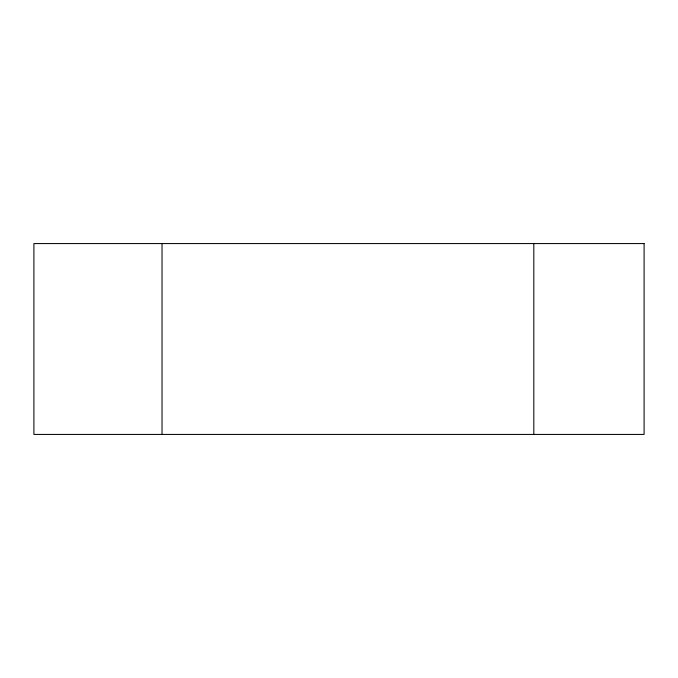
<?xml version="1.0" encoding="UTF-8"?>
<svg xmlns="http://www.w3.org/2000/svg" width="678" height="678" viewBox="0 0 678 678"><rect width="100%" height="100%" fill="white"/><g stroke="black" fill="none" stroke-linecap="round" stroke-linejoin="round"><path stroke-width="1.02" d="M533.815 243.571L533.815 434.429M162.025 243.571L162.025 434.429M644.1 243.571L33.9 243.571L33.9 434.429L644.1 434.429L644.1 243.571"/></g></svg>
